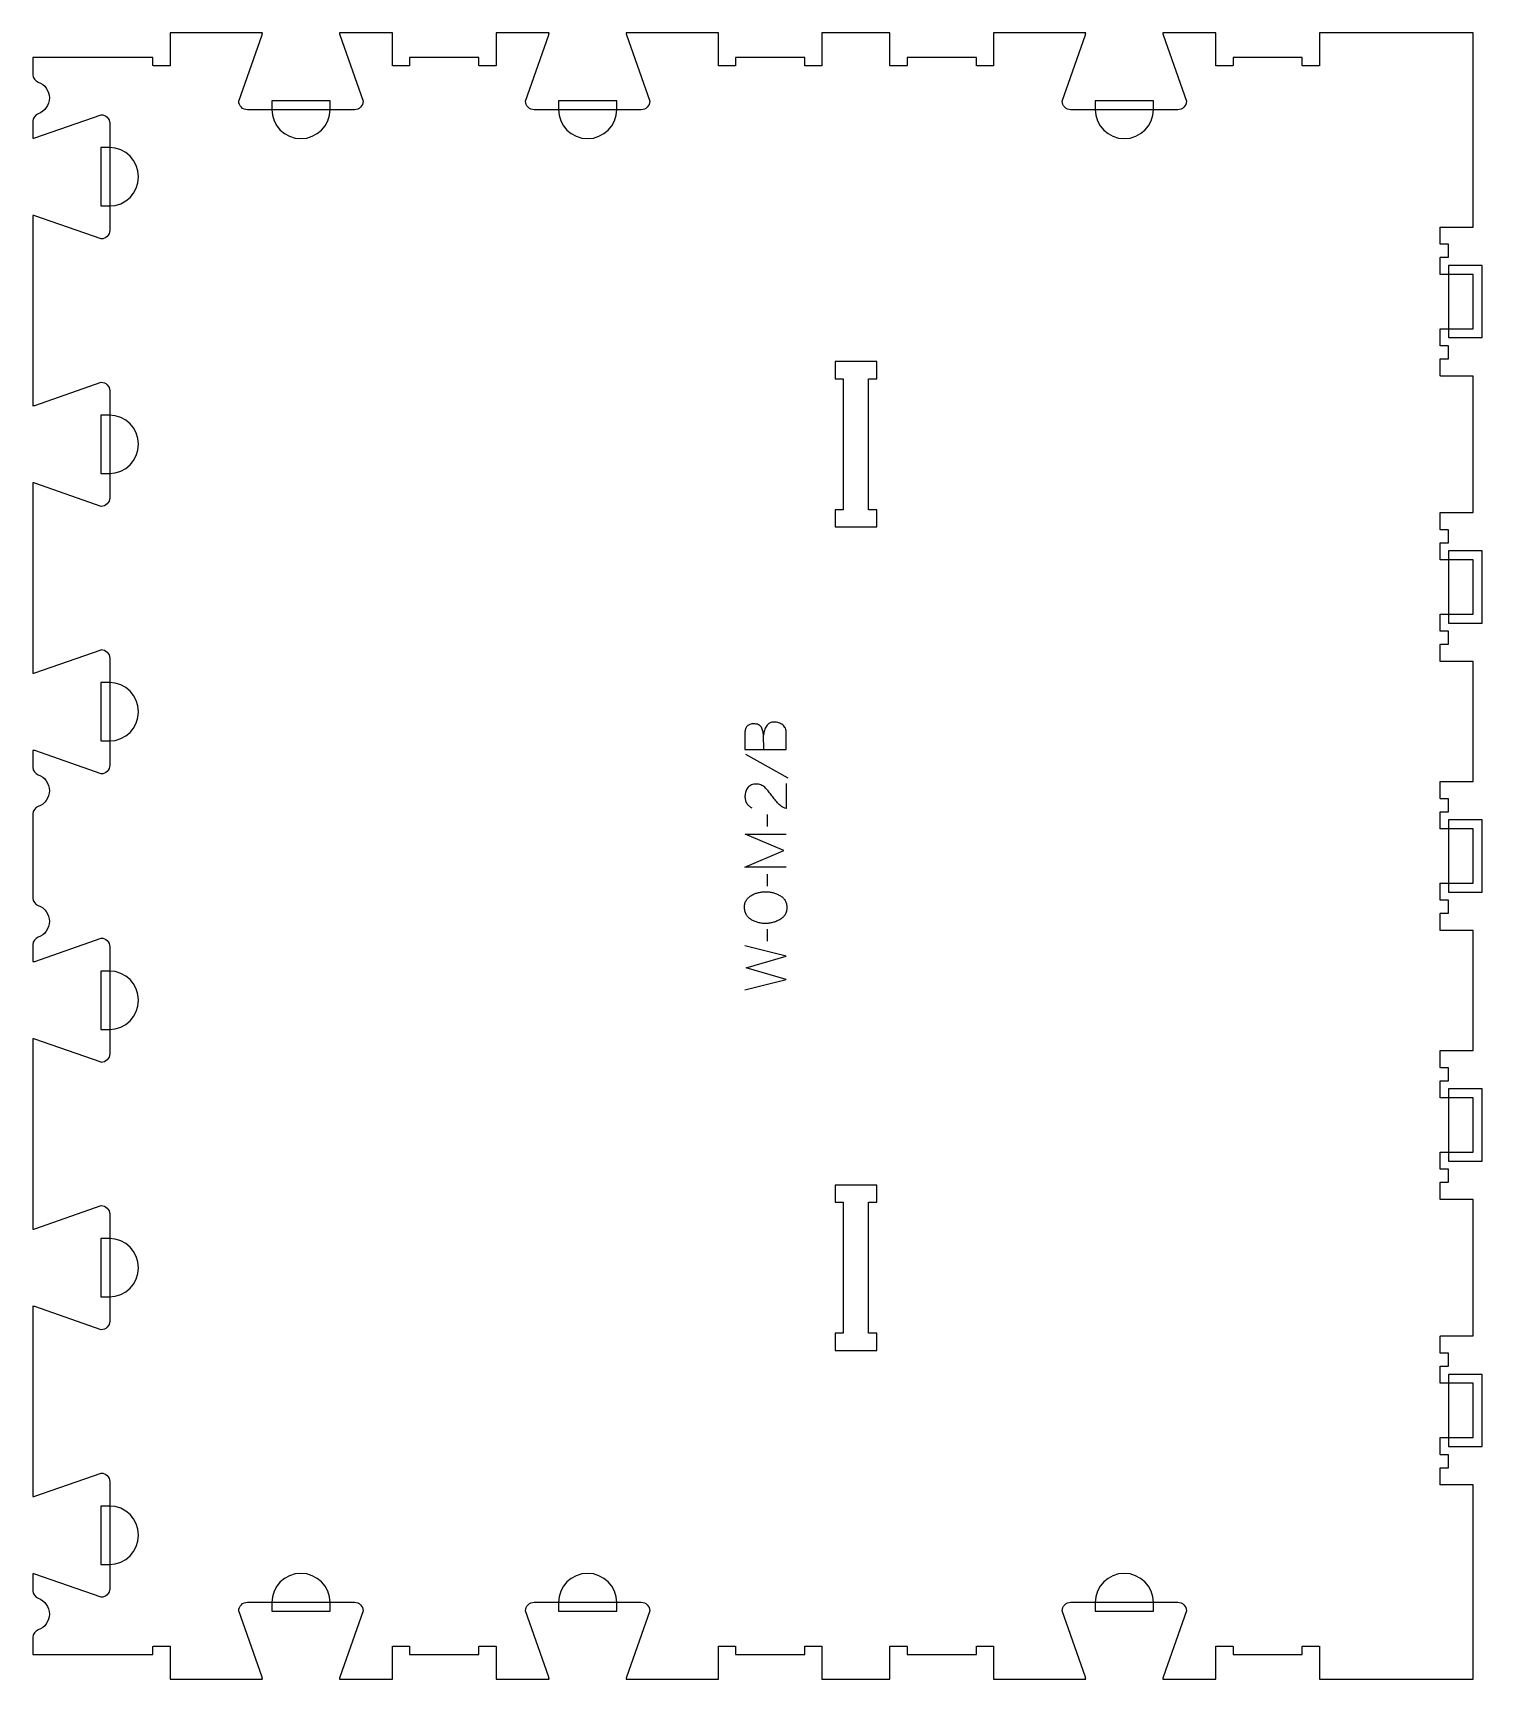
# Model space of a CAD drawing. Extents: x 0 to 1056, y 0 to 1200.
import ezdxf

# ---------------------------------------------------------------- set-up
doc = ezdxf.new("R2010")
doc.units = 0
for name, color, linetype in [('1_ANYTOOL_1MMDEEP_LABELS_S', 2, 'CONTINUOUS'), ('3_ANYTOOL_CUTTHROUGH_INSID', 4, 'CONTINUOUS'), ('4_ANYTOOL_CUTTHROUGH_OUTSI', 5, 'CONTINUOUS'), ('5_ANYTOOL_HALF_MILL_9MM_IN', 3, 'CONTINUOUS')]:
    doc.layers.add(name, color=color, linetype=linetype)

msp = doc.modelspace()

# ---------------------------------------------------------------- linework, layer by layer
at = {"layer": '1_ANYTOOL_1MMDEEP_LABELS_S'}
for p, q in [((519.3378, 673.850001), (550.109228, 656.664287)), ((534.980657, 630.050001), (535.066371, 621.264287)), ((534.980657, 586.550001), (535.066371, 577.764287)), ((534.980657, 546.52143), (535.066371, 537.735715))]:
    msp.add_line(p, q, dxfattribs=at)
for points in [[(518.866371, 677.278573), (548.866371, 677.278573), (548.866371, 686.964287), (548.952085, 689.492858, 0.048381), (548.84817, 691.171752, 0.066146), (548.368157, 692.776787, 0.067079), (547.519486, 694.14055, 0.057042), (546.359228, 695.257144, 0.037099), (544.987987, 696.151816, 0.042913), (543.493157, 696.816073, 0.043052), (541.937509, 697.207233, 0.040094), (540.3378, 697.335715, 0.045096), (538.541183, 697.173344, 0.070597), (536.839585, 696.607144, 0.073303), (535.510547, 695.681166, 0.067093), (534.4878, 694.42143, 0.063103), (533.062854, 691.24692, 0.053716), (532.409228, 687.82143)], [(532.5378, 677.278573), (532.409228, 687.82143, 0.046847), (531.93278, 690.770132, 0.060102), (530.844942, 693.542858, 0.086388), (529.974816, 694.64956, 0.076384), (528.793157, 695.423215, 0.070405), (527.105407, 695.920684, 0.036531), (525.3378, 696.050001, 0.031885), (523.902542, 695.95838, 0.051083), (522.50655, 695.632144, 0.053001), (521.419991, 695.123857, 0.064647), (520.484228, 694.378573, 0.064346), (519.758663, 693.405281, 0.050037), (519.270835, 692.289287, 0.048317), (518.954553, 690.844731, 0.029756), (518.866371, 689.364287), (518.866371, 677.278573)], [(548.823514, 652.635715), (548.780657, 634.335715, -0.034491), (547.033325, 634.998494, -0.037732), (545.4003, 635.905358, -0.037744), (543.925663, 637.044653, -0.03482), (542.630657, 638.385715, -0.00859), (540.232074, 641.34494, -0.008791), (537.9378, 644.385715, 0.020588), (535.704357, 647.205004, 0.025206), (533.223514, 649.807144, 0.046908), (531.922272, 650.827739, 0.051091), (530.448514, 651.575001, 0.050722), (528.800339, 652.023734, 0.041139), (527.094942, 652.164287, 0.039396), (525.287357, 652.021642, 0.058519), (523.548514, 651.532144, 0.060358), (522.141398, 650.741586, 0.061397), (520.966371, 649.635715, 0.048006), (520.044411, 648.279758, 0.045901), (519.391371, 646.775001, 0.045216), (518.988811, 645.03494, 0.034258), (518.866371, 643.250001, 0.055622), (519.160358, 640.615431, 0.079896), (520.141371, 638.17143, 0.080617), (521.807071, 636.202042, 0.060287), (523.966371, 634.764287)]]:
    msp.add_lwpolyline(points, format="xyb", dxfattribs=at)
for points in [[(548.866371, 591.692858), (518.866371, 591.692858), (547.2378, 603.692858), (518.994942, 615.692858), (548.866371, 615.692858)], [(518.866371, 502.164287), (548.866371, 509.878573), (519.766371, 518.32143), (548.866371, 526.807144), (518.866371, 534.307144)]]:
    msp.add_lwpolyline(points, dxfattribs=at)
msp.add_lwpolyline([(518.523514, 562.592858, -0.064784), (518.871435, 565.266814, -0.088904), (520.002085, 567.692858, -0.05419), (521.694215, 569.615423, -0.051179), (523.752085, 571.142858, -0.041653), (526.180858, 572.325058, -0.036749), (528.766371, 573.114287, -0.024892), (531.385634, 573.572066, -0.030823), (534.0378, 573.735715, -0.034269), (536.610296, 573.559196, -0.031918), (539.1378, 573.044644, -0.031725), (541.747196, 572.156457, -0.026303), (544.2378, 570.97143, -0.058719), (546.399547, 569.447649, -0.077745), (548.0628, 567.40893, -0.077243), (549.041637, 564.921942, -0.055252), (549.3378, 562.250001, -0.054051), (549.03922, 559.496076, -0.077615), (548.041371, 556.930358, -0.078558), (546.354298, 554.855285, -0.060481), (544.152085, 553.314287, -0.02629), (541.612866, 552.127626, -0.031299), (538.955657, 551.241073, -0.031469), (536.368841, 550.726034, -0.033416), (533.7378, 550.550001, -0.032847), (531.020851, 550.728679, -0.035049), (528.353871, 551.273215, -0.03503), (525.776832, 552.189189, -0.032231), (523.344942, 553.442858, -0.062518), (521.277848, 555.064747, -0.074052), (519.728871, 557.176787, -0.072322), (518.79798, 559.80364, -0.049083)], format="xyb", close=True, dxfattribs=at)
at = {"layer": '3_ANYTOOL_CUTTHROUGH_INSID'}
for points in [[(615, 839.5), (615, 852), (609, 852), (609, 947.5), (615, 947.5), (615, 960), (584.5, 960), (584.5, 947.5), (590.5, 947.5), (590.5, 852), (584.5, 852), (584.5, 839.5)], [(615, 360), (584.5, 360), (584.5, 347.5), (590.5, 347.5), (590.5, 252), (584.5, 252), (584.5, 239.5), (615, 239.5), (615, 252), (609, 252), (609, 347.5), (615, 347.5)]]:
    msp.add_lwpolyline(points, close=True, dxfattribs=at)
at = {"layer": '4_ANYTOOL_CUTTHROUGH_OUTSI'}
msp.add_lwpolyline([(56, 455.65, -0.414214), (49.75, 449.4, -0.084368), (49.667412, 449.414035), (1.383805, 466.313148, 0.061178), (0, 466.544563), (0, 327.855437, 0.061784), (1.39487, 328.090431), (49.667412, 344.985965, -0.084368), (49.75, 345, -0.414214), (56, 338.75), (56, 260.75, -0.414214), (49.75, 254.5, -0.084368), (49.667412, 254.514035), (1.383805, 271.413148, 0.061178), (0, 271.644563), (0, 132.955437, 0.061784), (1.39487, 133.190431), (49.667412, 150.085965, -0.084368), (49.75, 150.1, -0.414214), (56, 143.85), (56, 65.85, -0.414214), (49.75, 59.6, -0.084368), (49.667412, 59.614035), (1.383805, 76.513148, 0.061178), (0, 76.744563), (0, 64.345563, 0.317837), (3.833333, 58.924411, -0.707107), (3.833333, 35.825589, 0.317837), (0, 30.404437), (0, 18), (87.5, 18), (87.5, 23.75, -0.414214), (87.75, 24), (99.75, 24, -0.414214), (100, 23.75), (100, 0), (167.191563, 0, 0.061784), (166.956569, 1.39487), (150.061035, 49.667412, -0.084368), (150.047, 49.75, -0.414214), (156.297, 56), (234.297, 56, -0.414214), (240.547, 49.75, -0.084368), (240.532965, 49.667412), (223.633852, 1.383805, 0.061178), (223.402437, 0), (262, 0), (262, 23.75, -0.414214), (262.25, 24), (274.25, 24, -0.414214), (274.5, 23.75), (274.5, 18), (325, 18), (325, 23.75, -0.414214), (325.25, 24), (337.25, 24, -0.414214), (337.5, 23.75), (337.5, 0), (376.097563, 0, 0.061784), (375.862569, 1.39487), (358.967035, 49.667412, -0.084368), (358.953, 49.75, -0.414214), (365.203, 56), (443.203, 56, -0.414214), (449.453, 49.75, -0.084368), (449.438965, 49.667412), (432.539852, 1.383805, 0.061178), (432.308437, 0), (499.5, 0), (499.5, 23.75, -0.414214), (499.75, 24), (511.75, 24, -0.414214), (512, 23.75), (512, 18), (562.5, 18), (562.5, 23.75, -0.414214), (562.75, 24), (574.75, 24, -0.414214), (575, 23.75), (575, 0), (624.5, 0), (624.5, 23.75, -0.414214), (624.75, 24), (636.75, 24, -0.414214), (637, 23.75), (637, 18), (687.5, 18), (687.5, 23.75, -0.414214), (687.75, 24), (699.75, 24, -0.414214), (700, 23.75), (700, 0), (767.191563, 0, 0.061784), (766.956569, 1.39487), (750.061035, 49.667412, -0.084368), (750.047, 49.75, -0.414214), (756.297, 56), (834.297, 56, -0.414214), (840.547, 49.75, -0.084368), (840.532965, 49.667412), (823.633852, 1.383805, 0.061178), (823.402437, 0), (862, 0), (862, 23.75, -0.414214), (862.25, 24), (874.25, 24, -0.414214), (874.5, 23.75), (874.5, 18), (925, 18), (925, 23.75, -0.414214), (925.25, 24), (937.25, 24, -0.414214), (937.5, 23.75), (937.5, 0), (1049.5, 0), (1049.5, 141.5), (1025.75, 141.5, -0.414214), (1025.5, 141.75), (1025.5, 153.75, -0.414214), (1025.75, 154), (1031.5, 154), (1031.5, 163.5), (1025.75, 163.5, -0.414214), (1025.5, 163.75), (1025.5, 175.75, -0.414214), (1025.75, 176), (1049.5, 176), (1049.5, 215.5), (1025.75, 215.5, -0.414214), (1025.5, 215.75), (1025.5, 227.75, -0.414214), (1025.75, 228), (1031.5, 228), (1031.5, 237.5), (1025.75, 237.5, -0.414214), (1025.5, 237.75), (1025.5, 249.75, -0.414214), (1025.75, 250), (1049.5, 250), (1049.5, 349.5), (1025.75, 349.5, -0.414214), (1025.5, 349.75), (1025.5, 361.75, -0.414214), (1025.75, 362), (1031.5, 362), (1031.5, 371.5), (1025.75, 371.5, -0.414214), (1025.5, 371.75), (1025.5, 383.75, -0.414214), (1025.75, 384), (1049.5, 384), (1049.5, 423.5), (1025.75, 423.5, -0.414214), (1025.5, 423.75), (1025.5, 435.75, -0.414214), (1025.75, 436), (1031.5, 436), (1031.5, 445.5), (1025.75, 445.5, -0.414214), (1025.5, 445.75), (1025.5, 457.75, -0.414214), (1025.75, 458), (1049.5, 458), (1049.5, 545.5), (1025.75, 545.5, -0.414214), (1025.5, 545.75), (1025.5, 557.75, -0.414214), (1025.75, 558), (1031.5, 558), (1031.5, 567.5), (1025.75, 567.5, -0.414214), (1025.5, 567.75), (1025.5, 579.75, -0.414214), (1025.75, 580), (1049.5, 580), (1049.5, 619.5), (1025.75, 619.5, -0.414214), (1025.5, 619.75), (1025.5, 631.75, -0.414214), (1025.75, 632), (1031.5, 632), (1031.5, 641.5), (1025.75, 641.5, -0.414214), (1025.5, 641.75), (1025.5, 653.75, -0.414214), (1025.75, 654), (1049.5, 654), (1049.5, 741.5), (1025.75, 741.5, -0.414214), (1025.5, 741.75), (1025.5, 753.75, -0.414214), (1025.75, 754), (1031.5, 754), (1031.5, 763.5), (1025.75, 763.5, -0.414214), (1025.5, 763.75), (1025.5, 775.75, -0.414214), (1025.75, 776), (1049.5, 776), (1049.5, 815.5), (1025.75, 815.5, -0.414214), (1025.5, 815.75), (1025.5, 827.75, -0.414214), (1025.75, 828), (1031.5, 828), (1031.5, 837.5), (1025.75, 837.5, -0.414214), (1025.5, 837.75), (1025.5, 849.75, -0.414214), (1025.75, 850), (1049.5, 850), (1049.5, 949.5), (1025.75, 949.5, -0.414214), (1025.5, 949.75), (1025.5, 961.75, -0.414214), (1025.75, 962), (1031.5, 962), (1031.5, 971.5), (1025.75, 971.5, -0.414214), (1025.5, 971.75), (1025.5, 983.75, -0.414214), (1025.75, 984), (1049.5, 984), (1049.5, 1023.5), (1025.75, 1023.5, -0.414214), (1025.5, 1023.75), (1025.5, 1035.75, -0.414214), (1025.75, 1036), (1031.5, 1036), (1031.5, 1045.5), (1025.75, 1045.5, -0.414214), (1025.5, 1045.75), (1025.5, 1057.75, -0.414214), (1025.75, 1058), (1049.5, 1058), (1049.5, 1199.5), (937.5, 1199.5), (937.5, 1175.75, -0.414214), (937.25, 1175.5), (925.25, 1175.5, -0.414214), (925, 1175.75), (925, 1181.5), (874.5, 1181.5), (874.5, 1175.75, -0.414214), (874.25, 1175.5), (862.25, 1175.5, -0.414214), (862, 1175.75), (862, 1199.5), (823.402437, 1199.5, 0.061784), (823.637431, 1198.10513), (840.532965, 1149.832588, -0.084368), (840.547, 1149.75, -0.414214), (834.297, 1143.5), (756.297, 1143.5, -0.414214), (750.047, 1149.75, -0.084368), (750.061035, 1149.832588), (766.960148, 1198.116195, 0.061178), (767.191563, 1199.5), (749.75, 1199.5), (700, 1199.5), (700, 1175.75, -0.414214), (699.75, 1175.5), (687.75, 1175.5, -0.414214), (687.5, 1175.75), (687.5, 1181.5), (637, 1181.5), (637, 1175.75, -0.414214), (636.75, 1175.5), (624.75, 1175.5, -0.414214), (624.5, 1175.75), (624.5, 1199.5), (575, 1199.5), (575, 1175.75, -0.414214), (574.75, 1175.5), (562.75, 1175.5, -0.414214), (562.5, 1175.75), (562.5, 1181.5), (512, 1181.5), (512, 1175.75, -0.414214), (511.75, 1175.5), (499.75, 1175.5, -0.414214), (499.5, 1175.75), (499.5, 1199.5), (449.75, 1199.5), (432.308437, 1199.5, 0.061784), (432.543431, 1198.10513), (449.438965, 1149.832588, -0.084368), (449.453, 1149.75, -0.414214), (443.203, 1143.5), (365.203, 1143.5, -0.414214), (358.953, 1149.75, -0.084368), (358.967035, 1149.832588), (375.866148, 1198.116195, 0.061178), (376.097563, 1199.5), (337.5, 1199.5), (337.5, 1175.75, -0.414214), (337.25, 1175.5), (325.25, 1175.5, -0.414214), (325, 1175.75), (325, 1181.5), (274.5, 1181.5), (274.5, 1175.75, -0.414214), (274.25, 1175.5), (262.25, 1175.5, -0.414214), (262, 1175.75), (262, 1199.5), (223.402437, 1199.5, 0.061784), (223.637431, 1198.10513), (240.532965, 1149.832588, -0.084368), (240.547, 1149.75, -0.414214), (234.297, 1143.5), (156.297, 1143.5, -0.414214), (150.047, 1149.75, -0.084368), (150.061035, 1149.832588), (166.960148, 1198.116195, 0.061178), (167.191563, 1199.5), (100, 1199.5), (100, 1175.75, -0.414214), (99.75, 1175.5), (87.75, 1175.5, -0.414214), (87.5, 1175.75), (87.5, 1181.5), (0, 1181.5), (0, 1169.095563, 0.317837), (3.833333, 1163.674411, -0.707107), (3.833333, 1140.575589, 0.317837), (0, 1135.154437), (0, 1122.755437, 0.061784), (1.39487, 1122.990431), (49.667412, 1139.885965, -0.084368), (49.75, 1139.9, -0.414214), (56, 1133.65), (56, 1055.65, -0.414214), (49.75, 1049.4, -0.084368), (49.667412, 1049.414035), (1.383805, 1066.313148, 0.061178), (0, 1066.544563), (0, 927.855437, 0.061784), (1.39487, 928.090431), (49.667412, 944.985965, -0.084368), (49.75, 945, -0.414214), (56, 938.75), (56, 860.75, -0.414214), (49.75, 854.5, -0.084368), (49.667412, 854.514035), (1.383805, 871.413148, 0.061178), (0, 871.644563), (0, 732.955437, 0.061784), (1.39487, 733.190431), (49.667412, 750.085965, -0.084368), (49.75, 750.1, -0.414214), (56, 743.85), (56, 665.85, -0.414214), (49.75, 659.6, -0.084368), (49.667412, 659.614035), (1.383805, 676.513148, 0.061178), (0, 676.744563), (0, 664.345563, 0.317837), (3.833333, 658.924411, -0.707107), (3.833333, 635.825589, 0.317837), (0, 630.404437), (0, 569.095563, 0.317837), (3.833333, 563.674411, -0.707107), (3.833333, 540.575589, 0.317837), (0, 535.154437), (0, 522.755437, 0.061784), (1.39487, 522.990431), (49.667412, 539.885965, -0.084368), (49.75, 539.9, -0.414214), (56, 533.65)], format="xyb", close=True, dxfattribs=at)
at = {"layer": '5_ANYTOOL_HALF_MILL_9MM_IN'}
for points in [[(174.047, 1143.75, 1), (216.547, 1143.75), (216.547, 1150), (174.047, 1150)], [(382.953, 1143.75, 1), (425.453, 1143.75), (425.453, 1150), (382.953, 1150)], [(774.047004, 1143.74, 0.999765), (816.547002, 1143.75), (816.547002, 1150), (774.047002, 1150)], [(55.5, 1073.4), (55.75, 1073.4, 1), (55.75, 1115.9), (49.5, 1115.9), (49.5, 1073.4)], [(55.5, 878.5), (55.75, 878.5, 1), (55.75, 921), (49.5, 921), (49.5, 878.5)], [(55.5, 683.6), (55.75, 683.6, 1), (55.75, 726.1), (49.5, 726.1), (49.5, 683.6)], [(55.76, 473.400002, 0.999765), (55.75, 515.9), (49.5, 515.9), (49.5, 473.4)], [(55.5, 278.5), (55.75, 278.5, 1), (55.75, 321), (49.5, 321), (49.5, 278.5)], [(55.76, 83.600002, 0.999765), (55.75, 126.1), (49.5, 126.1), (49.5, 83.6)], [(216.547, 55.75, 1), (174.047, 55.75), (174.047, 49.5), (216.547, 49.5)], [(425.453, 55.75, 1), (382.953, 55.75), (382.953, 49.5), (425.453, 49.5)], [(816.547002, 55.75, 1), (774.047002, 55.75), (774.047002, 49.5), (816.547002, 49.5)]]:
    msp.add_lwpolyline(points, format="xyb", close=True, dxfattribs=at)
for points in [[(1031.5, 1024), (1031.5, 983.5), (1031.5, 977.5), (1056, 977.5), (1056, 983.76), (1056, 1030), (1049.74, 1030), (1031.5, 1030)], [(1031.5, 816), (1031.5, 775.5), (1031.5, 769.5), (1056, 769.5), (1056, 775.76), (1056, 822), (1049.74, 822), (1031.5, 822)], [(1031.5, 620), (1031.5, 579.5), (1031.5, 573.5), (1056, 573.5), (1056, 579.76), (1056, 626), (1049.74, 626), (1031.5, 626)], [(1031.5, 424), (1031.5, 383.5), (1031.5, 377.5), (1056, 377.5), (1056, 383.76), (1056, 430), (1049.74, 430), (1031.5, 430)], [(1031.5, 216), (1031.5, 175.5), (1031.5, 169.5), (1056, 169.5), (1056, 175.76), (1056, 222), (1049.74, 222), (1031.5, 222)]]:
    msp.add_lwpolyline(points, close=True, dxfattribs=at)

doc.saveas('drawing.dxf')
